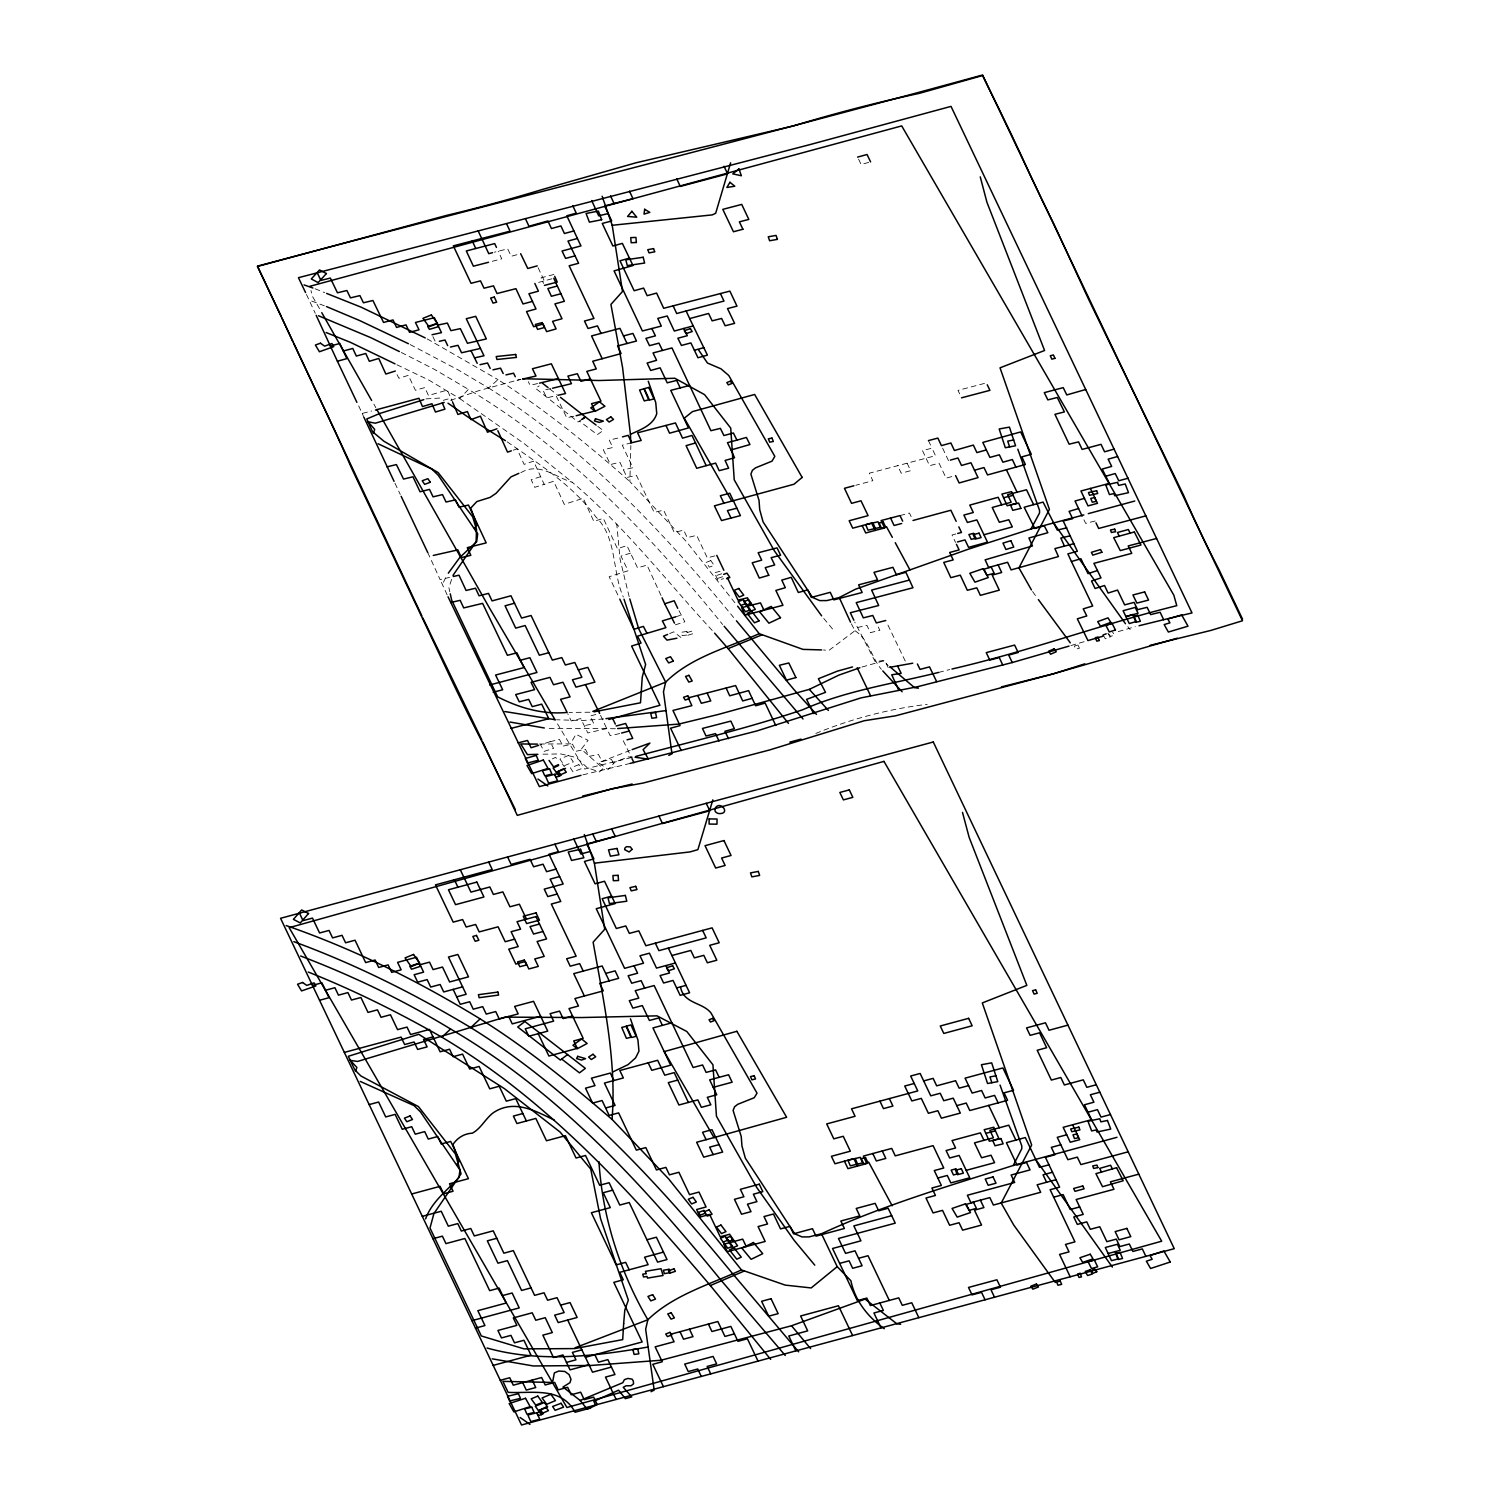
<?xml version="1.0" encoding="UTF-8"?>
<svg xmlns="http://www.w3.org/2000/svg" width="1500" height="1500" viewBox="0 0 1500 1500"><rect width="100%" height="100%" fill="white"/><g stroke="black" fill="none" stroke-linecap="round" stroke-linejoin="round"><path stroke-width="0.75" stroke-dasharray="5 3.75" d="M734.906 602.794L686.269 541.444L629.869 481.594L630.844 445.556M443.419 582.263L447.037 574.913M451.631 579.431L448.875 587.606L449.794 591.731M396.9 364.762L428.644 379.95L459.713 398.569L468.45 389.363C568.781 449.213 649.763 534.375 722.644 624.506M410.175 344.569L457.838 369.731L488.587 387.994L497.981 379.631C544.8 409.613 588.337 444.694 629.869 481.594M851.381 623.85L854.963 630.712L828.994 650.344L823.5 650.025M581.775 419.475L578.175 422.006L535.556 388.35L539.156 385.875M552.337 758.888L555.637 757.331L557.906 760.575M669.637 633.581L673.744 631.838L680.906 637.444M630.206 750.356L598.481 762.712L608.212 769.5L614.925 762.131L628.275 756.9L632.794 757.144M815.812 733.462C851.456 718.706 888.919 708.956 927.206 704.325M721.669 573.769L716.306 575.606L717.975 578.325L723.337 576.469M513.225 450.188L517.031 448.894L524.1 464.363L533.569 461.156L544.181 484.35L553.65 481.256L564.263 504.356L583.219 498.263L593.812 521.4L603.3 518.325L617.456 548.719L626.925 545.588L637.556 567.863L647.025 565.106L661.181 595.837M861.956 667.05L882.919 661.05L888.188 665.381M450.656 400.294L479.587 390.413L520.856 379.237M520.856 472.688C539.212 461.625 555.262 477.281 572.081 482.156C624.75 526.519 666.694 581.362 713.288 631.631M540.637 476.663L531.169 479.681L534.712 487.331L544.181 484.35M675.6 616.856L681.281 615.056M675.375 624.825L684.844 621.825L678.619 609.994M550.031 741.731L540.544 744.731L544.125 751.369L553.594 748.369L550.031 741.731L559.481 739.444L563.044 746.081L572.494 744.15L576.038 751.238L585.487 749.306L589.031 756.394L598.481 754.425L602.025 761.512L611.475 759.412L615.037 766.631M630.469 553.162L621 556.087L628.088 570.769L609.15 576.731L618.9 597.188M1070.925 645.544L1087.969 640.575M1118.269 631.594L1135.294 626.663M443.306 400.331L450.881 398.137L452.644 402.206M538.631 282.394L551.887 278.794M938.606 672.431L949.725 669.562M868.706 162.413L861.15 164.494L858.488 158.944M516.9 254.738L511.219 256.275L507.675 248.831L494.438 252.188M951.806 476.606L946.125 478.125L939.038 463.181L929.587 465.694L922.5 450.656L931.95 448.144L935.494 455.681L869.288 473.212L872.831 480.712L855.806 485.25M955.819 533.962L952.031 534.994L955.575 542.456M595.856 714.469L590.175 716.006L593.719 723.544L584.269 725.756M582.881 774.844L630.131 763.425M900 515.588L909.469 513.056L911.231 516.769M631.725 442.706L622.256 445.2L632.888 467.756L623.438 469.819M984.487 383.419L957.994 390.375L960.656 395.963M714.881 555.862L707.306 557.869L696.675 535.369L687.225 537.619L683.681 530.175L674.231 532.406L663.6 510.169L654.15 512.4L636.431 475.35L626.981 477.431L619.913 462.225L610.444 464.531L603.356 449.812L612.806 447.488L609.263 440.138L618.713 437.869M720.075 571.275L714.394 572.775L717.938 580.181L723.619 578.681M492.3 261.3L501.75 258.844L498.225 251.212M553.875 274.481L541.069 277.8L543.6 283.5M358.65 405.844L362.194 413.438L371.663 411.019M1095.112 521.006L1085.662 523.387L1083.881 519.712M857.4 627.562L866.869 625.294L870.413 632.625L879.862 630.337L878.081 626.625M619.725 733.519L610.275 735.75L606.731 728.531L587.831 732.975L580.725 718.556L571.256 720.956L567.712 713.7M631.462 757.537L584.756 769.069L557.494 723.9M537.656 383.569L530.081 385.275L528.319 381.731M550.65 388.65L543.094 390.356L546.638 397.856L556.087 395.7L566.719 417.769L574.275 416.137M427.725 552.525L440.1 579.544L449.55 577.406M517.087 380.306L520.875 379.444M603.769 718.95L582.281 720.525L556.556 719.775M615.413 728.738L546.581 728.344M426 398.906L440.625 398.006M539.494 744.019L570.394 743.869L575.944 734.325L588.075 740.344L581.287 749.212L603.131 768.375L599.475 771.956L587.25 767.719L576.525 757.594L560.85 753.938L539.981 754.237M589.931 712.219L569.062 712.425M311.7 301.069L324.337 305.775M315.094 288.769L324.694 292.65M401.288 352.462L434.494 369.394L468.45 389.363M427.162 338.888L497.981 379.631M507.225 441.825C538.8 463.912 572.681 485.231 595.725 516.731C617.4 537.863 611.775 570.956 623.306 597.038M488.587 387.994C584.381 448.144 662.381 530.719 733.65 617.531M459.713 398.569L523.913 443.381L572.081 482.156M597.844 426.394L603.188 430.463L597.319 434.681L579.506 421.106M549.844 388.988L556.95 394.575M854.963 630.712C869.231 640.031 871.144 657.038 881.381 669.338M832.537 629.006L822.975 617.512M1108.725 633.975L1110.731 636.45L1114.556 634.706L1112.569 632.231M1127.831 626.681L1130.175 629.625M1032.562 591.506L1037.194 597.975M562.275 763.8L564.412 766.856M1107.844 633.225L1110.188 637.05L1105.369 638.812L1103.044 635.006M319.519 308.606L312.712 296.812L310.95 290.531M373.894 404.137L375.825 407.681M623.269 740.737L632.137 758.925M905.269 661.125L886.65 622.388M888.188 667.537L884.644 660.3L875.212 661.706L854.756 622.069M397.087 374.662L398.869 378.263L408.337 375.356L415.425 390.281L424.894 387.544L428.419 395.475L447.338 390.056L450.881 398.137M538.106 267.712L544.312 280.819M432.9 336.581L435.562 342.169M394.95 483.206L400.275 494.456M948.506 460.631L942.3 447.506M306.431 294.413L315.281 313.35M907.125 463.2L910.669 470.7L901.219 473.194L897.675 465.694M928.425 440.606L931.95 448.144M600.525 715.331L606.731 728.531M447.169 594.9L440.1 579.544M362.194 413.438L363.956 417.375M629.156 596.663L620.025 559.125L616.781 524.138M568.688 755.306L559.931 759.113L564.525 765.637L573.319 761.887L568.688 755.306M710.794 560.569L706.087 562.444L709.387 567.169L714.131 565.294L710.794 560.569M578.888 764.681L570.45 767.906L572.962 771.881L581.4 768.675L578.888 764.681M691.763 631.144L686.269 632.869L687.656 635.325L693.188 633.619L691.763 631.144M1078.031 645.019L1074.375 646.013L1075.763 649.2L1079.419 648.225L1078.031 645.019M686.906 631.462L681.188 632.288L682.181 635.625L687.9 634.875L686.906 631.462"/><path stroke-width="1.5" d="M680.588 987.356C683.888 1003.856 702.281 1002.131 710.944 1012.894L757.031 1093.162L754.219 1097.738L737.756 1104.3L734.625 1106.737L733.106 1110.431L741.244 1136.55L741.956 1145.981L745.312 1158.112L794.681 1233.75L801.938 1236.919L809.081 1236.9L821.475 1233.75L837.206 1266.656L811.181 1287.938L785.212 1285.106L741.45 1269.919L668.475 1178.7L612.056 1119.412C616.781 1059.806 603.375 1000.5 593.119 942.169L604.706 929.288L594.394 863.194L584.306 834.562M730.631 162.825L715.669 213.281L712.256 214.894L612.206 225.281L602.137 196.237M712.837 799.856L697.894 849.656L690.056 851.906L594.394 863.194M425.644 1218.862C431.7 1201.725 446.962 1190.531 458.944 1177.631L459.956 1169.981L420.431 1111.838L414.037 1105.594L360.262 1081.425M373.294 433.463L374.7 429.413L368.1 421.856M355.481 1071.319L356.887 1067.438L350.25 1060.35L357.488 1061.456L505.087 1017.131L581.569 1017.544L657.038 1015.856L686.831 1031.513L712.931 1064.775L716.456 1116.244L756.694 1187.4L794.269 1240.5L814.763 1265.138M821.475 1233.75C882.956 1205.288 948.694 1186.031 1013.212 1165.481L1021.763 1148.775L1021.8 1145.981L1000.05 1085.081M698.4 349.669L707.456 363.019L721.031 368.85L728.756 375.487L774.825 456.375L772.013 461.156L755.531 467.85L752.4 470.325L750.881 474.131L759.019 500.4L759.731 509.794L763.088 521.925L812.456 597.394L819.712 600.6L826.838 600.581L839.25 597.544L855.431 589.237L968.006 549.319L1030.987 528.956L1039.519 513.038L1039.556 510.413L1017.806 449.175M453 575.363L476.1 541.8L476.531 529.481L472.631 516.731L438.131 472.556L384.056 441.337L372.506 431.7L366.788 418.95L379.856 413.456L423.806 399.656M448.312 573.169L459.788 557.512L476.7 541.613L477.712 533.85L438.206 475.219L431.812 469.069L378.075 443.738M308.25 972.037C354.3 990.394 398.869 1012.575 441.863 1037.212L450.581 1029.019C557.775 1091.513 642.281 1183.744 719.925 1278.919L785.231 1355.456M293.812 941.663C355.463 964.275 414.469 993.844 470.738 1027.594L480.131 1018.894C527.062 1048.237 570.131 1083.413 612.056 1119.412M567.562 1054.575L560.363 1060.05L517.725 1027.013L524.906 1021.538L585.356 1068.375L579.487 1072.856L561.694 1059.056M582.45 419.025L585.375 416.944L596.062 425.044M581.775 419.475L585.375 416.944L560.513 397.369M456.769 1164.675L459.075 1161.469L452.963 1144.481C457.387 1137.862 464.25 1133.531 472.331 1133.194C481.125 1128.413 485.344 1118.756 493.219 1112.794C513.938 1098.825 535.144 1110.806 554.269 1120.088M474.544 528.356L476.85 525.131L470.738 508.106L476.869 501.544L490.087 497.4L496.05 493.35L510.975 476.887L518.85 473.344M668.794 755.4L671.962 753.806L663.469 691.856L665.662 682.144C690.919 657.075 727.294 647.85 759.225 633.675L802.969 649.387L821.663 649.913M651.019 1391.7L654.188 1390.125L645.656 1329.281L647.85 1319.756C673.5 1294.912 709.519 1284.638 741.45 1269.919M630.769 443.306L630.431 434.363C640.556 429.544 653.081 425.55 656.756 413.663L655.744 402.581L648.263 381.262M617.663 728.55L678.694 724.106L718.744 714.338L809.306 689.381L838.837 675.131L859.856 667.744M612.619 1072.031L628.031 1064.663L635.606 1057.875L638.962 1051.162L637.931 1039.987L630.45 1018.819M558.525 764.587L553.575 766.894L549.056 760.425M590.4 1407.806L595.744 1405.312L593.85 1401.338L618.6 1390.181L625.331 1398.638L631.781 1396.894L623.25 1387.331L625.969 1385.812L631.087 1385.737L633.581 1383.769L633.281 1380.938L632.081 1379.156L627.956 1378.425L624.412 1379.644L622.781 1382.719L580.163 1400.456L562.969 1387.031L569.981 1382.662L570.994 1379.325L569.081 1374.581L564.881 1371.488L558.806 1371.019L554.344 1372.931L552.562 1382.456L502.913 1381.369L508.144 1392.356C532.275 1393.631 561.169 1386.281 575.044 1412.231L590.569 1408.031L586.95 1408.875L580.163 1400.456M558.619 765.487L553.144 768.038L559.106 776.081L561.094 775.256L558.356 771.581L556.388 772.388L565.5 768.394M441.863 1037.212C547.388 1099.931 630.075 1191.394 708.9 1283.812L710.344 1285.556L744.338 1270.987M723.188 1242.075L728.044 1240.031L732.6 1246.237L727.762 1248.281L720.431 1238.306L725.269 1236.244L728.044 1240.031M667.575 634.444L663.469 636.188L666.994 640.125L676.931 638.212M714.619 633.15L728.137 648.619L762.112 634.8M592.819 711.413L665.662 682.144L638.719 628.837L629.794 598.913M740.981 605.475L745.538 611.737L750.375 609.788L743.044 599.7L738.206 601.65L740.981 605.475L745.819 603.525M728.494 1241.587L733.331 1239.675L737.55 1245.787L732.712 1247.719L726.094 1238.081L730.913 1236.169L733.331 1239.675M723.694 574.369L726.9 573.131L729.862 577.481L726.656 578.719M632.156 749.606L649.931 743.081L643.125 749.681L648.413 759.131L635.062 757.256M575.044 1347.806L647.85 1319.756C619.856 1271.663 602.419 1217.25 598.969 1161.656M746.269 605.1L751.106 603.3L755.325 609.412L750.487 611.25L743.869 601.556L748.688 599.756L751.106 603.3M1103.044 635.006L1106.231 633.825M496.931 428.775L487.463 432.225L480.394 416.156L470.925 419.625L467.381 411.581L457.913 414.469L452.644 402.206M492.206 1358.831L533.381 1365.975L590.869 1365.469L660.938 1360.256L791.531 1325.756L865.106 1299.094L896.756 1323.731L900.656 1324.275M511.331 450.844L507.544 452.137L497.831 430.725M444.188 402.45L375.319 423.206L368.044 421.762M305.55 292.538L298.463 277.688L809.138 144.825L951.019 106.388L1192.013 612.938L1163.662 619.688L1160.119 612.263L1150.669 614.587L1147.106 607.312L1137.656 609.656L1134.112 602.381L1124.644 604.875L1117.556 590.062L1108.088 593.044L1104.544 585.506L1095.075 588.488L1091.531 580.969L1101 577.894L1097.456 570.544L1087.987 573.619L1080.9 558.731L1071.431 561.525L1067.887 553.875L1077.356 551.287L1063.2 520.931L1072.65 518.7L1069.106 511.388L1078.575 508.538M1084.8 663.844L1053.225 673.894L895.594 715.8L864.15 720.75L769.462 750L643.35 783L611.887 788.85L517.275 815.381L482.85 742.125M395.325 371.044L385.837 374.044L378.769 358.444L369.319 361.294L365.775 353.494L356.325 356.062L352.781 348.45L343.312 351.019L339.769 343.481L330.319 346.05M662.062 597.825L664.706 603.769L674.175 600.769L677.719 608.306M675.6 616.856L662.344 620.906L665.906 627.675L637.5 636.188L641.062 643.069L631.594 646.05L659.944 705.281L608.85 719.456M538.65 745.331L531.075 747.731L527.531 740.494L518.081 742.875M1069.031 646.106L1012.256 662.55L917.681 686.681L861.056 697.875L756.844 730.95L630.131 763.425M1103.119 636.169L1087.969 640.575L1077.319 618.825L1086.787 615.956L1083.225 608.869L1092.694 606L1071.431 561.525M1177.312 638.212L1053.225 673.819L1001.456 686.887M1030.987 528.956L1083.825 514.931M736.931 440.138L746.4 437.438L749.944 444.544L731.025 449.962L727.463 442.688L736.931 440.138L733.387 432.994L723.919 435.544L720.375 428.381L710.906 430.706L671.962 347.925L653.044 352.95L656.587 360.319L647.119 363.056L650.662 370.463L660.131 367.838L667.219 382.838L676.669 380.381L680.212 387.9M731.025 449.962L734.55 457.744L725.1 460.425L728.625 468.206L719.175 470.681L715.631 463.106L696.712 468.281L686.081 445.65L695.55 442.969M1085.7 389.513L1066.763 394.931L1063.219 387.638L1044.3 392.644L1047.844 399.9L1057.312 397.462L1064.4 411.938L1054.95 414.319L1069.125 444.188L1078.575 441.881L1082.119 449.419L1101.038 444.337L1104.581 451.8L1114.05 449.119M1134.788 501.019L1088.269 513.656M706.163 465.581L692.006 435.45L682.537 438.15L675.469 422.944L637.631 432.806L641.175 440.494L631.725 442.706L628.181 435.375L622.5 436.875M950.4 460.106L957.956 457.987L961.5 465.469L970.969 462.769L974.513 470.25L983.981 467.55L987.525 474.938L1025.362 464.513L1021.838 456.9L1031.287 454.237L1020.656 431.944L982.819 442.425L989.906 457.406L999.356 454.8L1002.9 462.206L1012.369 459.544L1015.913 467.175M1145.944 515.85L1098.656 528.45L1095.994 522.863M683.775 328.5L687.319 335.7L677.869 338.231L681.413 345.45L690.881 342.919L697.969 357.75L707.419 355.125L693.225 325.912L674.306 331.031L667.238 315.994L657.769 318.412L661.312 326.081L642.394 330.975L614.062 270.881L632.981 265.538L629.438 258.113L619.988 260.794L634.144 290.719L643.612 288.094L647.156 295.688L656.606 293.081L663.694 308.306L729.881 291.112L736.969 306.131L727.519 308.588L734.606 323.363L725.156 325.763L721.613 318.45L712.144 320.85L708.6 313.481L689.681 318.581L686.138 310.988L676.688 313.519L673.144 305.85M723.881 503.194L714.412 505.875L721.519 520.556L740.419 515.625L729.788 493.238L720.337 495.712L723.881 503.194L733.331 500.738M986.362 449.925L976.894 452.587L973.35 445.087L954.412 450.506L950.887 442.987L941.419 445.631L937.875 438.075L928.425 440.606M1117.594 456.506L1108.125 459.169L1111.669 466.406L1102.219 469.069L1109.325 483.375L1080.938 491.006L1088.025 505.894L1097.494 503.325L1090.406 488.438M1105.763 476.231L1115.231 473.55L1118.775 480.769L1128.244 478.181M1013.212 1165.481L1117.013 1137.3M1033.612 504.656L1026.525 489.769L1007.606 494.7L1011.15 502.238L992.231 507.469L999.319 522.281L1008.787 519.769L1012.331 526.894L983.944 534.75M1084.481 498.375L1075.031 501.019L1082.1 516.056M537.225 265.875L527.775 268.5L520.669 253.725M1073.812 543.713L1054.894 548.587L1058.438 556.556L1011.112 569.906L1007.587 562.275L988.65 567.469L985.125 559.837L1032.45 545.962L1028.925 537.994L1047.844 532.725L1044.281 525.806L1034.812 528.45L1024.163 507.244L1043.081 502.087L1057.294 530.1L1066.763 527.85M938.606 672.431C893.006 683.775 846.225 690.506 802.837 709.688C748.05 728.156 691.744 741.544 635.906 756.394M775.781 725.494L765.15 703.088L755.681 705.769L752.137 698.325L742.688 700.95L735.6 685.556L688.331 697.837L691.856 705.656L672.956 710.438L680.025 725.644L670.575 728.175L681.206 750.506M857.587 157.106L867.056 154.5L870.6 161.906M602.194 358.725L621.112 353.569L617.569 345.975L636.487 341.025L632.944 333.45L623.475 335.925L619.95 328.369L591.562 335.925L602.194 358.725L592.725 361.238L596.269 368.925L586.8 371.381L600.975 401.194L591.525 403.65L595.069 411L576.169 415.725M316.163 315.3L337.387 361.219L346.856 358.631L343.312 351.019M686.138 310.988L723.975 301.069L720.431 293.569M573.881 230.944L564.431 233.513L560.887 225.938L551.438 228.544L547.894 220.969L528.956 226.237L525.431 218.681M575.062 255.881L565.594 258.394L562.05 251.006L580.969 245.906L577.425 238.5L567.975 241.069L578.606 263.269L569.156 265.781L593.944 318.469L584.475 321.038L588.019 328.481L597.488 325.912L601.031 333.412M694.425 350.212L703.875 347.662M578.344 669.881L587.812 667.388L594.9 682.144L575.981 687.131L572.438 679.763L581.887 677.269L574.8 662.494L565.35 664.988L561.806 657.6L552.337 660.094L531.075 615.506L521.606 618.075L514.519 603.225L505.069 605.794L515.7 628.125L525.15 625.538L539.344 655.219L548.794 652.725M553.781 278.287L564.394 301.294L554.925 303.881L562.013 318.75L552.562 321.356L556.087 328.931L546.638 331.613L543.094 324.037L533.625 326.719L526.538 311.569L536.006 308.981L532.463 301.406L523.013 303.956L515.925 288.675L497.025 293.531L493.481 285.844L484.031 288.206L480.487 280.875L471.019 283.312L453.319 245.85L510.056 231.188L506.512 223.613M853.913 485.756L844.462 488.306L851.55 503.344L861 500.794L868.088 515.644L849.169 520.744L852.712 528.169L871.631 523.069L875.175 530.419L884.644 527.981L881.1 520.556L900 515.588L902.663 521.138M875.175 530.419L865.725 532.969L862.181 525.619M913.013 520.481L950.85 510.244L956.175 521.325M957.712 533.456L961.481 532.444L958.837 526.875M957.469 541.95L965.025 539.906L968.569 547.369L987.487 542.175L976.856 519.919L967.406 522.469L963.862 515.062L973.312 512.512L969.769 505.106L998.156 497.288L1001.7 504.825M1156.575 538.462L1128.206 545.944L1131.75 553.35L1093.912 563.344L1097.456 570.544M912.731 663.206L890.081 667.256M580.988 775.35L539.363 786.619L448.05 596.812M632.156 784.012L582.638 796.069M789.788 742.144L801.056 739.106M590.363 851.438L580.894 853.987L573.806 839.081M556.069 869.1L546.6 871.669L543.056 864.206L533.606 866.775L530.062 859.312L511.144 864.431L507.6 856.969M559.612 876.562L550.144 879.113L560.775 901.462L551.325 904.031L576.131 956.194L566.663 958.744L570.206 966.187L579.675 963.638L583.219 971.081M557.231 894.019L547.781 896.569L544.237 889.125L563.156 884.006L548.981 854.212L558.431 851.644L554.888 844.2M611.625 896.138L602.156 898.706L616.331 928.5L625.8 925.95L629.344 933.394L638.794 930.844L645.881 945.75L712.106 927.863L719.194 942.769L709.725 945.319L716.812 960.225L707.362 962.775L703.819 955.331L694.35 957.881L690.806 950.438L671.887 955.538M312.45 985.369L321.919 982.8L329.006 997.706L319.537 1000.275M539.494 924.038L530.025 926.587L533.569 934.05L543.038 931.481M325.463 990.262L334.913 987.712L338.456 995.156L347.925 992.606L351.469 1000.05L360.919 997.5L368.006 1012.406L377.475 1009.838L381.019 1017.3L390.469 1014.75L397.556 1029.638L407.025 1027.087L410.569 1034.531L429.488 1029.431L440.119 1051.781L449.569 1049.231L453.113 1056.675L462.581 1054.125L469.669 1069.031L479.119 1066.481L489.75 1088.831L499.219 1086.263L506.306 1101.169L515.756 1098.619L526.388 1120.969M420.056 964.706L429.525 962.156L433.069 969.6L442.519 967.05L449.606 981.956L468.525 976.838L457.894 954.487L448.444 957.038L466.163 994.294L456.694 996.862M514.65 939.15L505.2 941.719L498.113 926.812L479.194 931.912L475.65 924.469L466.181 927.019L462.638 919.575L453.188 922.125L435.469 884.869L492.225 869.531L488.681 862.087M462.619 986.85L443.7 991.95L440.156 984.506L430.688 987.056L427.144 979.613L417.694 982.163L414.15 974.719L423.6 972.15L416.512 957.263L397.594 962.362L401.137 969.825L391.688 972.375L388.144 964.913L378.675 967.481L375.131 960.019L365.663 962.587L355.05 940.219L345.581 942.788L342.037 935.325L332.569 937.894L329.044 930.431L319.575 932.981L312.488 918.094L303.019 920.644L299.494 913.181M605.681 973.425L615.131 970.875L618.675 978.319L599.756 983.438L603.3 990.881L574.931 998.55L578.475 1006.012L569.006 1008.562L583.181 1038.356L573.731 1040.925L577.275 1048.369L548.888 1056.038L538.256 1033.688M344.344 1052.419L401.1 1037.1L404.644 1044.544L414.113 1041.994L417.656 1049.438L427.106 1046.888L423.562 1039.444L433.031 1036.875M675.431 963L656.512 968.1L649.425 953.194L639.975 955.763L643.519 963.206L624.6 968.325L596.25 908.7L615.169 903.6L604.538 881.25L595.069 883.8L584.438 861.45L593.906 858.881L586.819 843.975L615.188 836.325L611.644 828.862M540.637 1016.231L512.25 1023.881L508.706 1016.438M572.55 1016.006L563.1 1018.556L559.556 1011.112L550.087 1013.663L553.631 1021.125L525.262 1028.794L528.806 1036.237L547.725 1031.119L533.55 1001.325L514.631 1006.425L518.175 1013.888L499.256 1018.988L495.712 1011.544L486.244 1014.094L482.7 1006.65L473.25 1009.2L469.706 1001.756L460.238 1004.306L453.15 989.4M676.613 987.9L686.062 985.35M369.15 1104.581L378.619 1102.031L385.706 1116.938L395.156 1114.388L402.244 1129.275L411.713 1126.725L415.256 1134.188L424.706 1131.619L428.25 1139.081L437.719 1136.513L441.262 1143.975L450.712 1141.425L468.431 1178.681L449.513 1183.781L453.056 1191.244L443.606 1193.794L440.062 1186.331L411.675 1194M671.869 1022.812L652.95 1027.931L670.669 1065.188L651.75 1070.306L648.206 1062.844M522.844 1113.525L513.394 1116.075L516.938 1123.538L535.856 1118.419L546.487 1140.769L565.406 1135.669L576.038 1158.019L585.506 1155.469L599.681 1185.263L609.131 1182.712L619.763 1205.062L629.231 1202.513L657.581 1262.119L667.031 1259.569L656.4 1237.219L646.95 1239.769M677.756 1080.094L668.288 1082.644L678.919 1104.994L697.837 1099.894L701.381 1107.338L710.85 1104.788L707.306 1097.325L716.756 1094.775L709.669 1079.869L728.587 1074.769L732.131 1082.212L713.212 1087.331M605.625 1107.975L615.075 1105.425L604.444 1083.075L623.362 1077.956L619.819 1070.513L657.656 1060.294L664.744 1075.2L674.212 1072.631L688.387 1102.444M1067.944 1025.138L1049.025 1030.256L1045.481 1022.794L1026.562 1027.913L1030.106 1035.356L1039.556 1032.806L1046.644 1047.712L1037.194 1050.263L1051.369 1080.075L1060.819 1077.506L1064.362 1084.969L1083.281 1079.85L1086.825 1087.312L1096.294 1084.744M422.306 1216.35L441.225 1211.25L448.312 1226.156L457.781 1223.588L461.325 1231.05L470.775 1228.5L474.319 1235.944L493.238 1230.825L503.869 1253.194L513.337 1250.625L534.6 1295.344L544.05 1292.794L547.594 1300.238L557.062 1297.688L564.15 1312.594L554.681 1315.144L558.225 1322.588L577.144 1317.487L570.056 1302.581L560.606 1305.131M715.556 1137.15L696.638 1142.25L703.725 1157.156L722.644 1152.056L712.013 1129.688L702.562 1132.256L706.106 1139.7M914.212 1083.487L904.744 1086.038L911.831 1100.944L921.3 1098.394L928.387 1113.281L937.856 1110.731L941.4 1118.194L960.319 1113.075L953.231 1098.169L943.762 1100.719L940.219 1093.275L930.769 1095.825L920.138 1073.475L910.669 1076.025L917.756 1090.931L851.531 1108.819L855.075 1116.281L826.706 1123.931L833.794 1138.838L843.244 1136.287L850.331 1151.194L831.413 1156.294L834.956 1163.756L853.875 1158.638L857.419 1166.1M923.681 1080.919L933.131 1078.369L936.675 1085.831L955.594 1080.713L959.138 1088.156L968.606 1085.606M719.1 1144.594L709.65 1147.144L713.194 1154.606M432.938 1238.719L442.406 1236.15L445.95 1243.612L464.869 1238.494L489.675 1290.656L499.125 1288.106L506.213 1303.013L477.844 1310.681L484.931 1325.569L475.463 1328.138M612.675 1190.156L603.225 1192.725L610.294 1207.612L591.375 1212.731L616.181 1264.894L625.65 1262.344L629.194 1269.788M956.775 1105.631L966.225 1103.062L969.769 1110.525L1007.606 1100.306L1004.062 1092.844L1013.531 1090.294L1002.9 1067.944L965.063 1078.162L972.15 1093.069L981.6 1090.5L985.144 1097.963L994.613 1095.394L998.156 1102.856M496.781 1238.287L487.331 1240.837L497.962 1263.188L507.413 1260.638L521.587 1290.45L531.056 1287.881M1099.838 1092.206L1090.369 1094.756L1093.912 1102.2L1084.463 1104.769L1091.55 1119.675L1063.162 1127.325L1070.25 1142.231L1079.719 1139.681L1072.631 1124.775M1088.006 1112.212L1097.456 1109.663L1101 1117.106L1110.469 1114.556M1066.706 1134.788L1057.256 1137.338L1067.887 1159.688L1077.338 1157.138L1080.881 1164.581L1128.188 1151.812M502.669 1295.55L512.137 1293L519.225 1307.906L471.919 1320.675M663.488 1252.106L644.569 1257.225L648.113 1264.669L619.725 1272.338L623.269 1279.8L613.819 1282.35L642.169 1341.956L585.413 1357.294M937.819 1178.006L947.288 1175.456L950.831 1182.9L969.75 1177.8L959.119 1155.45L949.65 1158L946.106 1150.537L955.575 1147.987L952.031 1140.544L980.4 1132.875L983.944 1140.319M966.206 1170.337L994.575 1162.688L991.031 1155.225L981.581 1157.775L974.494 1142.887L993.413 1137.769L989.869 1130.325L1008.787 1125.206L1015.875 1140.112M1060.8 1144.8L1051.331 1147.35L1054.875 1154.794L1045.425 1157.344L1059.6 1187.156L1050.131 1189.706L1074.938 1241.869L1065.487 1244.438L1069.031 1251.881L1059.562 1254.431L1070.194 1276.781M1048.969 1164.806L1039.5 1167.356L1025.325 1137.562L1006.406 1142.662L1017.037 1165.013L1026.506 1162.463L1030.05 1169.906L1011.131 1175.025L1014.675 1182.469L967.369 1195.256L970.913 1202.7L989.831 1197.6L993.375 1205.044L1040.681 1192.275L1037.138 1184.812L1056.056 1179.712M891.694 1215.694L853.856 1225.913L860.944 1240.819L832.556 1248.487L857.362 1300.65L866.831 1298.1L870.375 1305.544L898.744 1297.875L902.288 1305.337L911.756 1302.769L918.844 1317.675M1052.513 1172.25L1043.044 1174.819L1046.587 1182.262M1053.675 1197.169L1063.144 1194.619L1070.231 1209.506L1079.681 1206.956M1138.819 1174.163L1110.431 1181.831L1113.975 1189.275L1076.138 1199.513L1083.225 1214.4L1073.775 1216.969L1077.319 1224.412L1086.769 1221.862L1090.312 1229.306L1099.781 1226.756L1106.869 1241.663L1116.319 1239.112L1119.862 1246.556L1129.331 1244.006L1132.875 1251.45L1142.325 1248.9L1145.869 1256.344M839.644 1263.394L849.113 1260.844L852.656 1268.287L862.106 1265.737L855.019 1250.831L845.569 1253.381L838.481 1238.475L895.237 1223.156L888.15 1208.25L878.681 1210.8L875.138 1203.356L856.219 1208.456L859.763 1215.919L840.844 1221.019L844.387 1228.481L816.019 1236.131L812.475 1228.688L793.556 1233.806L790.012 1226.344L780.544 1228.912L773.456 1214.006L764.006 1216.556L767.55 1224L758.081 1226.569L765.169 1241.456L727.331 1251.694L723.787 1244.231L742.706 1239.131L746.25 1246.575M858.562 1258.275L868.031 1255.725L889.294 1300.425M493.181 1365.394L531.019 1355.175L523.931 1340.269L514.481 1342.819L510.938 1335.375L501.469 1337.925L497.925 1330.463L516.844 1325.362L513.3 1317.919L532.219 1312.8L535.763 1320.244L545.231 1317.694L552.319 1332.6L542.85 1335.15L553.481 1357.5L562.95 1354.95L570.037 1369.856L588.956 1364.737M581.869 1349.85L572.4 1352.4L575.944 1359.844L566.494 1362.412M500.269 1380.3L509.738 1377.731L513.281 1385.194L541.65 1377.525L545.194 1384.969L554.663 1382.419L558.206 1389.862L567.656 1387.312L571.2 1394.756L580.669 1392.206L584.212 1399.669L593.663 1397.1L597.206 1404.562M611.419 1367.081L592.5 1372.2L567.694 1320.037M734.4 1333.875L724.931 1336.425L717.844 1321.519L670.538 1334.287L674.081 1341.75L655.163 1346.85L662.25 1361.756L652.8 1364.325L663.431 1386.675M557.306 286.031L547.856 288.544L551.381 296.269L560.85 293.756M961.538 397.819L989.925 390.338L987.262 384.788M520.425 660.225L529.875 657.712L536.962 672.488L489.675 684.975M616.181 725.981L625.65 723.469L632.737 738.375L627.056 739.8M621.619 733.031L629.175 731.025M1108.125 1253.512L1120.256 1250.288L1117.444 1244.287L1105.312 1247.494L1111.481 1260.675L1118.512 1258.819L1115.175 1251.637M901.669 523.5L894.094 525.487L890.55 518.062M496.444 247.406L494.681 243.581L466.312 250.969L473.381 266.194L488.513 262.275M689.663 385.444L670.763 390.375L688.462 427.95L669.544 433.2L666 425.512M909.45 580.05L871.613 590.081L878.681 605.513L850.312 612.731L853.856 620.231M492.544 252.675L488.756 253.669L478.144 230.85M544.444 285.394L557.25 282.075L554.719 276.375M629.438 258.113L622.35 243.394L612.881 246L602.269 223.444L611.719 220.988L604.631 205.912L633 198.731L629.456 191.1M493.219 692.212L502.688 689.775L495.6 675.037L523.969 667.612L516.881 652.837L507.413 655.312L482.606 603.375L463.706 607.913L460.162 600.319L450.712 602.531M985.8 1133.363L995.438 1130.888L999.019 1138.8L989.381 1141.256L984.169 1129.706L993.787 1127.25L995.438 1130.888M375.431 410.044L418.95 398.287L422.475 406.556L431.944 403.762L435.469 412.031L444.938 409.163L442.294 402.938M309.769 286.331L901.706 125.906L1173.844 595.181L1176.769 605.681C1101.131 624.319 1027.913 651.562 951.956 669.019M736.875 508.219L727.425 510.619L730.969 517.913M885.769 620.513L876.319 622.931L872.775 615.469L863.325 617.869L856.238 602.625L912.975 587.756L905.906 572.325L896.456 574.8L892.913 567.319L873.994 572.362L877.537 579.844L858.619 584.85L862.163 592.5L833.794 599.869L830.25 592.312L811.331 597.431L807.788 589.894L798.319 592.5L791.25 577.331L781.781 580.106L785.325 587.7L775.856 590.419L782.944 605.288L745.106 615.112L741.581 607.631L760.481 602.888L764.025 610.312M510.975 728.381L548.794 718.725L541.706 704.156L532.238 706.65L528.694 699.375L519.244 701.812L515.681 694.575L534.6 689.644L531.056 682.35L549.975 677.362L553.519 684.75L562.969 682.256L570.075 696.863L560.606 699.319L566.831 711.9M1003.556 497.737L1013.175 495.338L1016.756 503.344L1007.137 505.744L1001.925 494.062L1011.544 491.644L1013.175 495.338M557.962 395.287L565.519 393.562L558.431 378.619L539.531 383.137M590.344 378.975L580.894 381.319L577.35 373.725L567.9 376.088L571.444 383.681L552.544 388.219M1163.662 619.688L1139.081 625.725M608.175 213.525L598.725 215.831L591.656 200.531M852.544 666.938L837.394 671.138L818.4 678.75L825.525 692.344L806.569 699.375L813.675 713.587M386.962 466.856L396.412 464.587L403.519 479.081L412.969 476.812L420.056 491.775L429.506 489.394L433.05 496.838L442.5 494.606L446.044 502.013L455.494 499.875L459.037 507.206L468.488 505.05L486.188 542.888L467.288 547.65L470.831 555.319L461.363 557.644L457.838 549.9L433.275 555.45M872.962 522.956L865.706 524.681L868.05 530.194L880.35 527.325L877.987 521.775L872.962 522.956L875.325 528.469M1070.288 535.781L1060.837 538.031L1064.362 545.962M857.569 1164.112L862.594 1162.913L860.25 1157.325L847.95 1160.25L850.294 1165.837L857.569 1164.112L855.206 1158.525M453.319 576.506L459 575.194L466.069 590.475L475.519 588.225L479.062 595.8L488.513 593.4L492.056 600.9L510.975 595.781L514.519 603.225M1150.144 645.337L1210.913 630.413L1242.487 620.756L982.575 75C741.487 141 499.012 201.788 257.475 266.156L421.837 615.825M450.45 347.044L458.006 345.319L461.55 352.781L480.45 348.431L483.994 355.763L474.544 357.881M439.35 341.306L445.012 340.012L447.675 345.619M479.981 364.688L487.537 363L490.2 368.438M522.75 379.031L535.988 376.031L532.444 368.738L551.344 363.806L558.431 378.619M492.975 369.825L500.531 368.156L503.194 373.519M505.969 374.887L513.544 373.2L515.306 376.744M432.019 334.725L441.469 332.662L434.381 317.681L415.463 322.481L419.006 329.794L409.556 332.362L406.012 324.862L396.544 327.431L393.019 319.931L383.55 322.444L372.919 300.506L363.45 302.794L359.906 295.594L350.456 297.881L346.913 290.512L337.462 292.8L330.356 278.081L320.906 280.387L317.362 273.056M437.925 325.069L447.375 323.062L450.9 330.656L460.35 328.65L467.456 343.275L486.337 338.925L475.725 316.331L466.275 318.731L480.45 348.431M1013.663 439.988L1007.719 441.131L1009.631 446.906L1015.575 445.763L1009.425 427.125L999.188 428.962L1005.319 447.731L1009.631 446.906M995.906 1075.819L989.963 1076.906L991.856 1082.719L997.8 1081.631L991.669 1062.862L981.431 1064.719L987.563 1083.506L991.856 1082.719M594.038 711.825L640.5 702.788L642.263 677.025L645.619 664.481L624.019 599.231M665.756 710.625L605.981 718.65M647.981 1347.037C594.788 1356.281 540 1362.825 487.05 1348.013M537.9 754.312L527.456 754.631L520.725 743.944L537.394 744.113M566.981 712.444C542.812 714.788 518.981 707.85 497.625 696.825L451.631 600L450.262 593.812M522.919 378.731L599.363 380.512L674.85 378.263L704.606 394.669L730.725 428.1L734.231 479.831L774.469 551.025L821.606 615.825M554.494 719.606L504.844 711.544M918.431 688.181L914.531 687.656L889.95 666.825M544.294 727.969L509.981 722.044M286.163 925.556C354.094 949.125 418.875 981.319 480.131 1018.894M304.05 284.906L312.881 288M300.637 956.006C352.65 975.825 403.031 1000.05 450.581 1029.019M318.506 315.75L370.65 337.594L399.375 351.544M326.625 293.419L361.219 307.219L425.231 337.913M326.119 332.531L350.625 342.431L395.025 363.844M326.456 306.562L359.644 320.55L408.394 343.688M470.738 1027.594C573.675 1091.287 656.306 1180.931 732.6 1273.65L798.694 1351.819M884.288 1328.7C868.125 1317.281 854.85 1300.575 850.913 1280.794L837.206 1266.656M537.938 779.044L547.819 785.944M520.106 1417.5L529.969 1424.4M448.012 403.2L466.5 416.006A925.275 468.694 47 0 0 505.369 440.681M542.737 383.4L548.062 387.6M902.081 691.744L882.806 670.95M809.306 689.381L828.413 710.438M803.025 718.987L724.163 626.269M816.487 714.412L794.006 689.625L736.425 620.812M791.531 1325.756L810.581 1348.594M710.344 1285.556L770.681 1359.375M788.456 723.375L728.137 648.619M737.606 606.206L759.225 633.675M1125.487 623.719L1053.225 522.506M1070.288 642.825L1038.356 599.587M1112.362 1267.087L1035.431 1159.181M1055.306 1282.5L1013.681 1224.975L1001.194 1203.056L1031.663 1145.025L982.294 1002.938L1026.844 985.369L969.15 837.356L962.494 812.4M371.625 400.444L321.769 312.675M555.225 720.075L489.431 607.931L376.8 409.444M1031.419 589.894L1018.931 567.881L1049.419 509.4L1000.031 367.838L1044.581 350.494L986.906 202.181L980.25 176.869M895.256 542.7L909.938 569.906M886.444 526.65L892.331 537.356M868.706 1162.181L892.163 1205.775M674.475 623.137L664.706 603.769M481.856 739.988L422.738 617.831M850.5 622.144L839.25 597.544M646.969 633.281L643.406 626.4L633.938 629.306L619.781 599.119M1119.281 536.175L1117.444 532.519L1128.337 529.519L1130.175 533.175M356.887 402.338L337.387 361.219M1112.419 1168.912L1110.581 1165.256L1099.669 1168.406L1101.506 1172.062M585.431 684.637L599.644 713.456M1242.525 619.144L1218.9 569.456A528.694 123.637 74.9 0 1 1183.462 494.944L1088.85 299.831L1053.487 223.162A1055.288 246.769 74.9 0 1 1029.844 174.206A1055.288 246.769 74.9 0 0 994.388 99.656L982.556 75.562L919.481 93.319A1013.737 605.494 -25.4 0 0 793.387 125.944L635.887 162.825L541.256 189.806A1012.65 604.894 -25.4 0 1 446.663 215.363L257.475 266.456L281.1 316.144M917.4 663.994L920.062 669.412L929.513 666.863L936.619 681.581M897.619 666.131L901.163 673.369L891.75 674.794L898.819 690.375M471 350.625L477.206 363.3M394.069 481.35L363.956 417.375M515.344 809.587L481.819 741.244A1056.975 247.144 74.9 0 1 446.325 668.869L351.863 468.75A1056.956 247.144 74.9 0 0 316.5 392.044L293.869 343.762M857.212 667.837L870.506 695.588M662.494 350.438L658.95 343.144L649.5 345.656L645.938 338.363L655.406 335.869L651.863 328.519M689.681 318.581L693.225 325.912M974.513 470.25L978.056 477.619L959.138 482.962L955.594 475.594M728.475 738.638L724.931 731.269L734.381 728.663L730.837 721.106L702.469 728.438L706.013 735.994L715.462 733.631L719.025 741M727.406 577.688L738.038 600.131L747.488 597.806L751.031 605.288M1012.256 662.55L1008.713 655.087L1018.162 652.519L1014.619 645.075L986.25 652.631L989.794 660.075L999.244 657.581L1002.788 665.044M988.687 1105.406L999.319 1127.756M723.862 570.281L716.775 555.375M980.381 1200.15L983.925 1207.594L974.456 1210.162L981.544 1225.069L962.625 1230.169L959.081 1222.725L949.612 1225.275L942.525 1210.369L933.075 1212.919L925.988 1198.031L935.438 1195.463L931.894 1188.019L941.362 1185.469L934.275 1170.562L943.744 1168.013L933.094 1145.644L895.256 1155.863L891.712 1148.419L863.344 1156.088L866.887 1163.531L847.969 1168.65L844.425 1161.188M994.519 1297.237L990.975 1289.775L1000.444 1287.225L996.9 1279.781L968.512 1287.45L972.056 1294.894L981.525 1292.344L985.069 1299.788M889.369 1098.6L892.913 1106.044L883.462 1108.612L879.919 1101.15M882.263 1150.969L885.806 1158.431L876.337 1160.981L872.794 1153.538M706.238 803.306L709.781 810.769L662.494 823.538L658.95 816.094M702.638 930.413L706.181 937.875L658.894 950.644L655.35 943.2M879.825 1302.994L883.369 1310.438L873.919 1312.987L881.006 1327.894M668.344 948.094L689.606 992.794L680.156 995.363L673.069 980.456L663.6 983.006L660.056 975.562L669.525 972.994L665.981 965.55M852.619 1335.562L838.444 1305.75L800.606 1315.987L807.694 1330.875L788.775 1335.994L795.862 1350.9M719.138 1077.319L715.594 1069.875L706.125 1072.425L702.581 1064.963L693.131 1067.531L654.15 985.556L635.231 990.675L638.775 998.119L629.306 1000.688L632.85 1008.131L642.319 1005.581L649.406 1020.469L658.856 1017.919L662.4 1025.381M592.725 833.981L596.269 841.425M634.05 965.756L637.594 973.219L628.144 975.769L631.688 983.212L641.138 980.662L644.681 988.125M609.225 980.887L602.137 965.981L573.75 973.65L584.381 996M733.256 1241.681L729.712 1234.237L720.244 1236.787L709.612 1214.438L700.163 1216.987L696.619 1209.525L706.069 1206.975L698.981 1192.069L689.531 1194.638L678.9 1172.269L669.431 1174.838L665.887 1167.375L656.438 1169.944L645.806 1147.575L636.337 1150.144L618.619 1112.887L609.169 1115.438L602.081 1100.531L592.612 1103.081L585.525 1088.175L594.994 1085.625L591.45 1078.181L610.369 1073.062L613.913 1080.525M758.025 1361.119L747.394 1338.769L737.944 1341.319L730.856 1326.412L711.938 1331.531L708.394 1324.069M526.481 919.144L519.394 904.237L509.944 906.788L502.856 891.9L493.387 894.45L489.844 886.987L470.925 892.106L460.294 869.756M689.456 1329.188L693 1336.631L683.55 1339.2L680.006 1331.737M710.719 1373.888L707.175 1366.444L716.644 1363.894L713.1 1356.431L684.712 1364.1L688.256 1371.562L697.725 1368.994L701.269 1376.456M454.387 879.75L457.931 887.212M594.862 1354.744L598.406 1362.188L607.875 1359.638L614.963 1374.544L605.494 1377.094L616.125 1399.444M532.2 1380.075L535.744 1387.537L526.275 1390.088L522.731 1382.625M1006.444 469.819L1017.075 492.244M956.456 544.312L959.119 549.919L949.65 552.488L953.194 559.913L943.744 562.425L950.812 577.669L960.281 575.156L967.35 590.288L976.819 587.831L980.363 595.35L999.281 590.156L992.194 575.1L1001.663 572.512L998.119 564.881M572.737 205.65L576.262 213.15L566.812 215.756L577.425 238.5M632.137 758.925L633.919 762.675M612.638 718.444L615.3 724.106M401.156 496.331L427.725 552.525M676.744 178.856L680.288 186.431L727.575 173.85L724.031 166.256M623.475 335.925L627.019 343.5M472.219 240.9L475.763 248.494M532.463 301.406L528.938 293.756L538.387 291.188L534.844 283.444M282 318.113L292.894 341.7M610.556 195.9L614.081 203.606M752.137 698.325L748.612 690.637L729.694 695.794L726.15 688.106M707.231 693.225L710.775 700.913L701.306 703.275L697.781 695.606M612.206 225.281L622.519 291.469L610.931 304.425L622.575 367.519L630.431 434.363M709.144 818.906L709.106 824.062L716.981 824.175L717.038 819.019L709.144 818.906M623.663 1323.544L622.706 1339.613L574.763 1348.594L524.044 1348.875L481.312 1335.956L429.994 1228.013L433.931 1213.556L461.062 1173.825L455.419 1154.006L418.444 1106.587L360.956 1076.006L354.806 1069.912L348.319 1056.281L418.781 1034.306L504.394 1088.625L560.1 1132.069L590.756 1169.1L600.562 1218.619L628.35 1300.144L624.806 1310.062L623.663 1323.544M714.881 808.688L715.106 811.144A5.175 3.975 1.6 0 0 719.025 813.581C731.512 814.125 719.906 799.256 714.881 808.688M644.663 209.288L644.025 214.125L649.8 212.363L644.663 209.288M632.044 849.375L629.138 852L624.712 849.694A3.694 2.831 1.6 0 1 626.85 846.656L630.431 846.919L632.044 849.375M577.706 1056.338L576.6 1058.606L581.55 1060.069L585.581 1058.644L577.706 1056.338M595.519 418.781L594.412 420.938L599.363 422.4L603.394 421.125L595.519 418.781M729.938 182.269L726.881 187.463L734.775 186.225L729.938 182.269M631.875 211.294L627.6 216.431L636.731 217.2L631.875 211.294M308.531 913.519L300.262 922.95L293.4 919.35L301.669 909.938L308.531 913.519M326.4 273.562L318.15 282.6L311.288 278.944L319.556 269.944L326.4 273.562M802.163 477.413L793.987 484.237L731.794 501.15L684.281 418.181L692.456 411.619L754.65 394.462L802.163 477.413M738.938 168.956L732.769 173.869L741.375 175.762L738.938 168.956M581.663 1038.975L572.962 1045.219L577.275 1048.744L587.137 1043.475L581.663 1038.975M599.456 401.794L590.775 407.869L595.069 411.356L604.931 406.256L599.456 401.794M593.006 1054.275L588.638 1057.013L591.319 1059.525L595.706 1056.787L593.006 1054.275M610.819 416.906L606.431 419.569L609.131 422.062L613.519 419.4L610.819 416.906M753.45 1242.544L741.863 1248.169L751.144 1259.306L762.731 1253.681L753.45 1242.544M780.506 617.7L768.919 623.194L759.637 611.831L771.206 606.431L780.506 617.7M563.719 768.75L557.306 771.731L559.894 775.012L566.306 772.238L563.719 768.75M733.931 1247.794L729.394 1249.875L736.763 1259.194L741.281 1257.131L733.931 1247.794M720.956 1225.05L716.475 1227.056L721.481 1233.6L725.981 1231.631L720.956 1225.05M545.887 1407.244L539.475 1410.075L542.062 1413.45L548.475 1410.619L545.887 1407.244M759.056 620.831L754.538 622.819L747.188 613.331L751.706 611.362L759.056 620.831M1054.2 648.825L1048.575 651.262L1050.581 654.206L1056.206 651.769L1054.2 648.825M1096.763 1271.719L1092.938 1273.35L1090.95 1270.688L1094.794 1269.038L1096.763 1271.719M550.856 1394.269L542.081 1397.944L546.694 1404.3L555.469 1400.606L550.856 1394.269M738.731 588.469L734.25 590.344L739.256 597L743.756 595.125L738.731 588.469M544.425 1402.481L535.312 1406.269L541.275 1414.537L543.244 1413.713L540.525 1409.925L538.556 1410.75L547.65 1406.944L544.425 1402.481M537.788 1396.106L531.206 1398.844L535.744 1405.144L542.325 1402.425L537.788 1396.106M693.019 1197.319L688.294 1199.231L691.613 1203.938L696.337 1202.006L693.019 1197.319M413.531 954.45L405.094 957.881L411.188 966.581L419.644 963.15L413.531 954.45M431.381 314.981L422.944 318.3L429.056 326.756L437.512 323.494L431.381 314.981M730.425 381.15L726.825 382.556L728.306 384.881L731.925 383.475L730.425 381.15M673.331 661.106L668.644 662.925L665.775 658.556L670.481 656.737L673.331 661.106M410.081 1115.944L404.419 1118.156L406.837 1121.719L412.481 1119.506L410.081 1115.944M709.106 1209.844L704.306 1211.719L707.269 1216.088L712.069 1214.213L709.106 1209.844M1036.462 1284.019L1030.837 1286.194L1032.844 1289.175L1038.469 1286.981L1036.462 1284.019M669.994 1332.356L665.719 1334.006L667.425 1336.594L671.719 1334.944L669.994 1332.356M561.056 1403.287L552.619 1406.475L555.131 1410.319L563.569 1407.131L561.056 1403.287M712.631 1018.387L709.031 1019.756L710.494 1022.025L714.113 1020.656L712.631 1018.387M652.65 1294.688L647.944 1296.45L650.812 1300.875L655.519 1299.112L652.65 1294.688M430.294 482.269L424.631 484.35L422.231 480.75L427.894 478.688L430.294 482.269M1110.787 622.388L1100.456 626.156L1097.681 621.619L1108.031 617.85L1110.787 622.388M671.138 1312.725L667.762 1313.944L671.025 1319.119L674.4 1317.9L671.138 1312.725M320.438 343.219L315.394 345.038L319.425 351.75L333.75 346.631L331.913 343.538L324.619 346.125L320.438 343.219M703.875 1210.481L698.513 1212.394L700.2 1215.112L705.544 1213.2L703.875 1210.481M302.569 982.5L297.544 984.244L301.575 990.919L315.9 985.931L314.044 982.875L306.769 985.406L302.569 982.5M687.769 695.812L683.513 697.294L685.219 700.05L689.494 698.569L687.769 695.812M983.119 568.669L969.806 573.281L974.944 582.15L988.256 577.556L983.119 568.669M690.394 328.612L684.3 330.694L686.1 333.619L692.194 331.537L690.394 328.612M965.381 1203.9L952.069 1208.438L957.206 1217.1L970.519 1212.562L965.381 1203.9M1090.256 1254.225L1079.906 1257.75L1082.681 1262.4L1093.013 1258.875L1090.256 1254.225M672.6 965.737L666.506 967.819L668.288 970.837L674.4 968.775L672.6 965.737M543.337 760.031L527.006 765.469L531.694 773.587L548.025 768.431L543.337 760.031M673.95 1268.869L668.438 1270.706L669.844 1273.144L675.375 1271.325L673.95 1268.869M1170.244 1262.006L1150.594 1268.494L1146.375 1261.2L1152.169 1259.287L1150.013 1255.556L1163.869 1250.962L1170.244 1262.006M418.837 963.3L409.819 966.263L411.525 969.244L420.544 966.281L418.837 963.3M688.931 675.337L685.556 676.444L688.819 682.087L692.194 680.981L688.931 675.337M1090.05 1269.862L1085.269 1271.419L1087.594 1275.525L1092.394 1273.988L1090.05 1269.862M525.506 1398.281L509.175 1403.531L513.862 1411.875L530.194 1406.644L525.506 1398.281M436.706 323.588L427.688 326.456L429.413 329.344L438.412 326.681L436.706 323.588M1101.9 552.263L1092.769 555.15L1091.4 552.319L1100.55 549.544L1101.9 552.263M1010.812 540.694L1002.975 543.131L1005.919 549.487L1013.756 547.069L1010.812 540.694M1115.456 630.019L1109.269 631.931L1105.894 625.35L1112.081 623.438L1115.456 630.019M1181.644 614.888L1167.788 619.031L1169.944 622.856L1164.169 624.562L1168.369 632.044L1188 626.175L1181.644 614.888M768.769 575.269L759.3 578.062L752.231 562.781L761.7 560.119L758.137 552.769L777.056 547.875L780.6 555.206L771.15 557.663L774.694 564.975L765.244 567.638L768.769 575.269M1132.969 614.513L1125.919 616.575L1123.106 610.706L1135.238 607.406L1138.05 613.275L1125.919 616.575L1129.275 623.55L1136.306 621.525L1132.969 614.513M1116.6 1167.712L1095.919 1173.656L1102.519 1186.706L1123.181 1180.763L1116.6 1167.712M991.219 567.094L983.981 569.138L986.925 575.288L994.163 573.244L991.219 567.094M476.475 935.419L472.838 936.45L475.2 941.269L478.856 940.256L476.475 935.419M973.481 1202.325L966.244 1204.35L969.188 1210.369L976.425 1208.344L973.481 1202.325M1094.306 1259.981L1088.119 1261.706L1091.494 1268.569L1097.662 1266.825L1094.306 1259.981M536.269 755.419L525.394 758.456L527.4 763.013L538.275 760.294L536.269 755.419M883.95 761.381L289.181 927.675L566.925 1407.506L1161.694 1241.194L883.95 761.381M736.875 1031.287L664.237 1051.594L714 1137.581L786.638 1117.275L736.875 1031.287M542.137 322.613L535.369 324.469L537.6 329.4L544.369 327.525L542.137 322.613M795.919 677.569L786.45 680.175L779.363 665.288L788.812 662.962L795.919 677.569M1082.775 1185.975L1073.625 1188.487L1074.994 1191.319L1084.125 1188.806L1082.775 1185.975M1054.95 358.331L1051.856 359.175L1050.281 355.763L1053.375 354.938L1054.95 358.331M1134.356 531.994L1113.694 537.656L1120.275 550.594L1140.938 545.025L1134.356 531.994M1126.838 1228.406L1115.156 1231.594L1119.075 1239.806L1130.794 1236.619L1126.838 1228.406M975.881 538.144L971.231 539.419L968.906 534.544L973.575 533.288L975.881 538.144M933.281 741.994L280.556 918.3L521.531 1425L1174.256 1248.675L933.281 741.994M476.85 882.094L448.463 889.763L455.55 904.669L483.938 897L476.85 882.094M849.3 789.9L839.85 792.45L843.394 799.894L852.844 797.344L849.3 789.9M723.956 840.562L705.037 845.681L715.669 868.031L725.138 865.481L721.594 858.038L731.044 855.469L723.956 840.562M535.95 916.594L517.031 921.694L520.575 929.156L511.106 931.706L518.194 946.613L508.744 949.163L515.831 964.069L525.281 961.5L528.825 968.962L538.294 966.412L534.75 958.95L544.2 956.4L537.112 941.494L546.581 938.944L535.95 916.594M968.625 1018.331L940.256 1026L943.8 1033.444L972.169 1025.775L968.625 1018.331M759.281 1184.194L740.363 1189.312L743.906 1196.756L734.456 1199.306L741.544 1214.213L750.994 1211.663L747.45 1204.2L756.919 1201.65L753.375 1194.206L762.825 1191.637L759.281 1184.194M865.481 1157.513L861.319 1158.619L863.831 1163.888L867.975 1162.763L865.481 1157.513M955.819 1168.856L951.169 1170.112L953.475 1174.969L958.144 1173.694L955.819 1168.856M771.056 1298.737L761.606 1301.287L768.694 1316.194L778.144 1313.644L771.056 1298.737M993.056 1176.938L985.219 1179.038L988.162 1185.3L996 1183.219L993.056 1176.938M648.769 387.45L644.288 388.65L649.462 400.087L653.944 398.944L648.769 387.45M742.913 229.256L733.444 231.75L722.812 209.362L741.731 204.412L748.819 219.412L739.369 221.85L742.913 229.256M883.237 521.981L879.075 523.069L881.569 528.281L885.731 527.212L883.237 521.981M1144.631 591.919L1132.931 594.975L1136.869 603.094L1148.569 600.075L1144.631 591.919M536.044 912.881L523.237 916.238L526.631 923.569L539.438 920.194L536.044 912.881M494.306 297.075L490.669 298.031L493.031 303.113L496.669 302.156L494.306 297.075M524.325 960.094L517.556 961.875L519.806 966.713L526.575 964.95L524.325 960.094M1035.638 989.85L1032.544 990.656L1034.119 994.087L1037.212 993.281L1035.638 989.85M979.087 533.156L973.219 534.675L975.225 539.1L981.094 537.581L979.087 533.156M636.131 1036.331L631.669 1037.494L626.475 1026.112L630.956 1024.95L636.131 1036.331M961.331 1168.725L955.462 1170.244L957.488 1174.669L963.356 1173.169L961.331 1168.725M540.375 1411.856L527.869 1415.006L530.775 1421.569L539.756 1419.3L536.85 1412.738L538.088 1415.531L541.631 1414.65L540.375 1411.856M558.206 773.456L545.7 776.587L548.606 783.094L557.587 780.862L554.681 774.356L555.919 777.075L559.462 776.213L558.206 773.456M531.788 1407.169L524.625 1408.95L526.969 1414.219L534.113 1412.438L531.788 1407.169M644.025 388.875L639.562 389.981L644.231 400.912L648.694 399.862L644.025 388.875M549.619 768.938L542.456 770.7L544.8 775.837L551.944 774.056L549.619 768.938M1099.275 640.519L1096.763 641.156L1095.375 637.65L1097.887 637.069L1099.275 640.519M754.163 1075.706L750.506 1076.606L751.912 1079.831L755.531 1078.931L754.163 1075.706M1060.275 1281.15L1056.619 1282.031L1058.006 1285.238L1061.663 1284.356L1060.275 1281.15M626.213 1026.338L621.75 1027.406L626.419 1038.356L630.9 1037.269L626.213 1026.338M518.438 1393.669L507.581 1396.294L509.587 1401L520.444 1398.375L518.438 1393.669M1000.894 1138.538L992.756 1140.487L995.006 1145.775L1003.144 1143.825L1000.894 1138.538M1020.9 508.387L1012.762 510.319L1010.513 504.975L1018.65 503.1L1020.9 508.387M1120.013 1252.388L1115.625 1253.419L1118.194 1259.531L1122.581 1258.481L1120.013 1252.388M635.7 886.331L629.944 887.644L631.238 890.869L636.994 889.556L635.7 886.331M1096.631 490.725L1088.456 492.562L1089.562 495.3L1097.719 493.481L1096.631 490.725M1094.644 497.55L1090.781 498.412L1092.281 502.238L1096.162 501.375L1094.644 497.55M1078.856 1127.138L1070.681 1128.956L1071.787 1131.731L1079.944 1129.912L1078.856 1127.138M1076.869 1133.962L1073.006 1134.825L1074.506 1138.594L1078.388 1137.731L1076.869 1133.962M1080.112 1273.369L1077.6 1273.931L1078.988 1277.456L1081.5 1276.894L1080.112 1273.369M1117.519 482.381L1105.763 484.95L1109.419 494.569L1113.956 493.594L1114.725 495.712L1128.506 492.675L1125.244 483.975L1118.681 485.4L1117.519 482.381M580.556 849.281L568.256 851.981L571.556 860.456L583.856 857.775L580.556 849.281M1137.806 615.3L1133.419 616.256L1135.987 622.219L1140.375 621.3L1137.806 615.3M1107.45 1120.463L1100.906 1121.869L1099.744 1118.756L1087.987 1121.25L1091.644 1130.925L1096.181 1129.969L1096.969 1132.013L1110.731 1129.087L1107.45 1120.463M1097.85 1167.6L1093.631 1168.444L1092.731 1165.931L1096.95 1165.088L1097.85 1167.6M771.975 438.094L768.337 438.825L769.706 442.181L773.344 441.469L771.975 438.094M601.669 219.731L589.387 222.15L586.087 213.488L598.387 211.088L601.669 219.731M653.513 248.606L647.756 249.713L649.05 252.9L654.806 251.794L653.513 248.606M758.288 871.425L750.506 872.888L751.856 876.881L759.637 875.419L758.288 871.425M1114.706 529.181L1110.487 529.969L1111.388 532.481L1115.606 531.712L1114.706 529.181M777.394 239.362L769.612 240.75L768.263 236.794L776.044 235.425L777.394 239.362M646.144 1273.612L642.712 1274.194L643.575 1277.006L646.987 1276.425L647.494 1278.112L663.075 1275.487L661.031 1268.719L645.45 1271.344L646.144 1273.612M617.025 848.456L608.494 849.881L610.388 856.181L618.919 854.756L617.025 848.456M669.075 1269.3L663.375 1270.238L664.369 1273.612L670.069 1272.694L669.075 1269.3M643.181 257.25L625.837 259.819L627.281 265.594L644.625 263.044L643.181 257.25M625.35 895.425L608.006 897.806L609.469 903.6L626.812 901.219L625.35 895.425M497.869 992.081L478.387 994.706L479.119 997.706L498.6 995.063L497.869 992.081M655.481 712.537L650.7 713.137L651.863 718.237L656.625 717.638L655.481 712.537M637.706 1348.931L632.925 1349.531L634.087 1354.444L638.85 1353.844L637.706 1348.931M515.681 354.469L496.2 356.55L496.95 359.494L516.413 357.413L515.681 354.469M636.375 242.475L631.163 242.738L630.75 237.6L635.944 237.431L636.375 242.475M618.113 875.344L612.919 875.531L613.331 880.706L618.544 880.519L618.113 875.344"/></g></svg>
